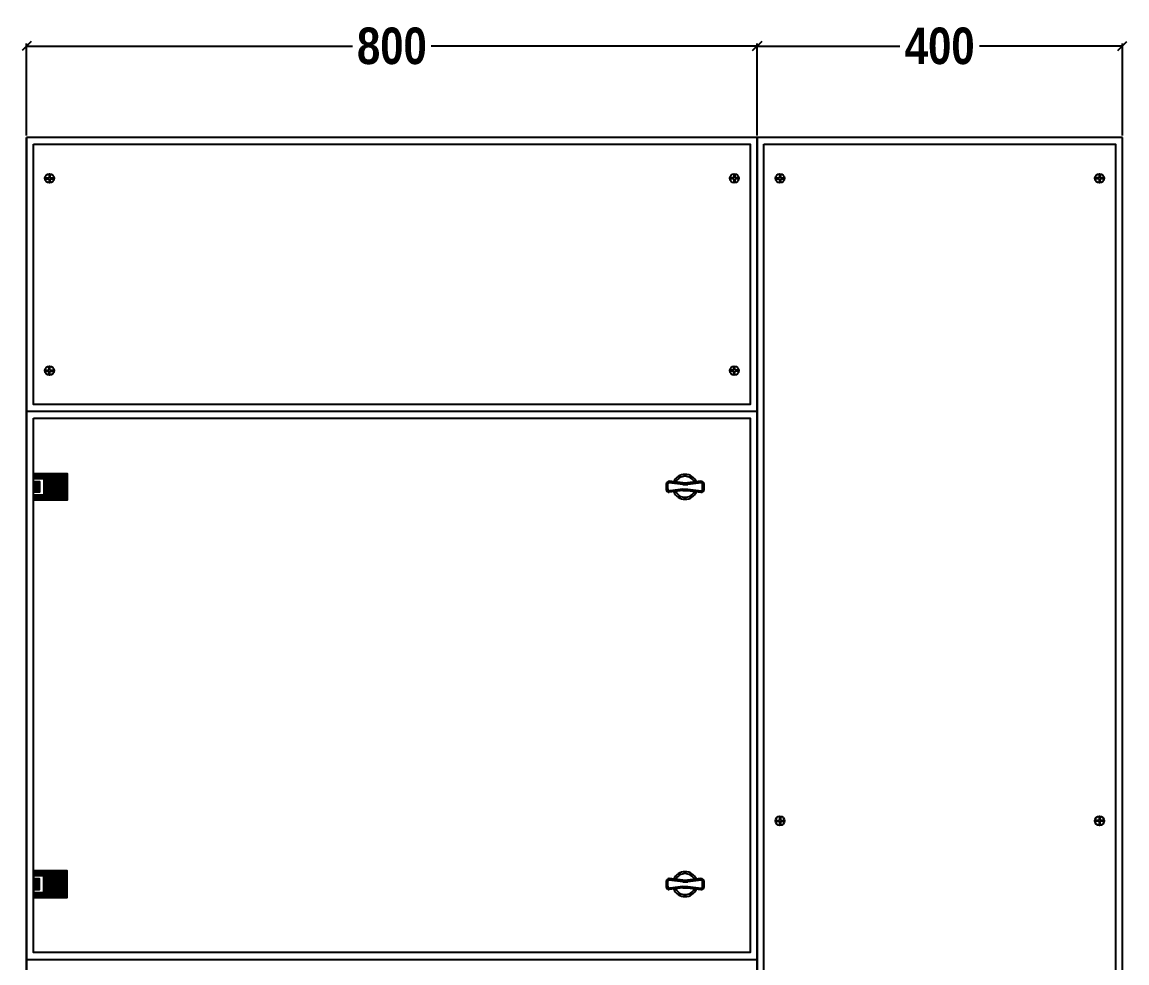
# Model space of a CAD drawing. Header units: millimetres. Extents: x -5 to 1205, y -75 to 6326.
# Drawn here: x -5 to 1205, y 5296 to 6326 of the extents above; entities that cross this region are included whole.
import ezdxf

# ---------------------------------------------------------------- set-up
doc = ezdxf.new("R2010")
doc.units = ezdxf.units.MM
doc.header["$MEASUREMENT"] = 0
doc.styles.add('ANB', font='ARIALNB.TTF')
doc.dimstyles.new('ARULLAIYA', dxfattribs={"dimtxt": 20, "dimasz": 10, "dimexe": 3, "dimexo": 2, "dimgap": 7, "dimtad": 0, "dimdec": 0, "dimzin": 0, "dimdsep": 46, "dimtxsty": 'ANB', "dimblk": 'OBLIQUE', "dimcen": 0.09, "dimadec": 0, "dimazin": 0, "dimtfac": 1, "dimtdec": 0, "dimtofl": 0, "dimtmove": 0, "dimatfit": 3, "dimldrblk": 'OBLIQUE', "dimfxl": 1, "dimtolj": 1, "dimtzin": 0, "dimarcsym": 1})
pattern_1 = [(45, (-8243.62154, 2414.87764), (-0.0883883476, 0.0883883476), [])]
pattern_2 = [(45, (-8240.37711, 2412.37764), (-0.0883883476, 0.0883883476), [])]

# ---------------------------------------------------------------- blocks, each defined once
blk = doc.blocks.new('_Oblique')
at = {"color": 0, "linetype": 'ByBlock', "lineweight": -2}
blk.add_line((-0.5, -0.5), (0.5, 0.5), dxfattribs=at)
blk = doc.blocks.new('*D8')
at = {"color": 0, "lineweight": -2, "transparency": 16777216}
for p, q in [((0, 6202), (0, 6303)), ((0, 6300), (356.8, 6300)), ((800, 6300), (443.2, 6300)), ((800, 6202), (800, 6303))]:
    blk.add_line(p, q, dxfattribs=at)
at = {"layer": 'Defpoints', "color": 0, "transparency": 16777216}
for p in [(800, 6300), (0, 6200), (800, 6200)]:
    blk.add_point(p, dxfattribs=at)
at = {"color": 0, "lineweight": -2, "transparency": 16777216, "xscale": 10, "yscale": 10, "zscale": 10, "rotation": 180}
blk.add_blockref('_Oblique', (0, 6300), dxfattribs=at)
at = {"color": 0, "lineweight": -2, "transparency": 16777216, "xscale": 10, "yscale": 10, "zscale": 10}
blk.add_blockref('_Oblique', (800, 6300), dxfattribs=at)
at = {"color": 0, "transparency": 16777216, "insert": (400, 6300), "char_height": 40, "attachment_point": 5, "style": 'ANB'}
blk.add_mtext('\\A1;800', dxfattribs=at)
blk = doc.blocks.new('*D9')
at = {"color": 0, "lineweight": -2, "transparency": 16777216}
for p, q in [((0, 6202), (0, 6303)), ((0, 6300), (356.8, 6300)), ((800, 6300), (443.2, 6300)), ((800, 6202), (800, 6303))]:
    blk.add_line(p, q, dxfattribs=at)
at = {"layer": 'Defpoints', "color": 0, "transparency": 16777216}
for p in [(800, 6300), (0, 6200), (800, 6200)]:
    blk.add_point(p, dxfattribs=at)
at = {"color": 0, "lineweight": -2, "transparency": 16777216, "xscale": 10, "yscale": 10, "zscale": 10, "rotation": 180}
blk.add_blockref('_Oblique', (0, 6300), dxfattribs=at)
at = {"color": 0, "lineweight": -2, "transparency": 16777216, "xscale": 10, "yscale": 10, "zscale": 10}
blk.add_blockref('_Oblique', (800, 6300), dxfattribs=at)
at = {"color": 0, "transparency": 16777216, "insert": (400, 6300), "char_height": 40, "attachment_point": 5, "style": 'ANB'}
blk.add_mtext('\\A1;800', dxfattribs=at)
blk = doc.blocks.new('*D10')
at = {"color": 0, "lineweight": -2, "transparency": 16777216}
for p, q in [((800, 6202), (800, 6303)), ((800, 6300), (956.3, 6300)), ((1200, 6300), (1043.7, 6300)), ((1200, 6202), (1200, 6303))]:
    blk.add_line(p, q, dxfattribs=at)
at = {"layer": 'Defpoints', "color": 0, "transparency": 16777216}
for p in [(1200, 6300), (800, 6200), (1200, 6200)]:
    blk.add_point(p, dxfattribs=at)
at = {"color": 0, "lineweight": -2, "transparency": 16777216, "xscale": 10, "yscale": 10, "zscale": 10, "rotation": 180}
blk.add_blockref('_Oblique', (800, 6300), dxfattribs=at)
at = {"color": 0, "lineweight": -2, "transparency": 16777216, "xscale": 10, "yscale": 10, "zscale": 10}
blk.add_blockref('_Oblique', (1200, 6300), dxfattribs=at)
at = {"color": 0, "transparency": 16777216, "insert": (1000, 6300), "char_height": 40, "attachment_point": 5, "style": 'ANB'}
blk.add_mtext('\\A1;400', dxfattribs=at)
blk = doc.blocks.new('*D11')
at = {"color": 0, "lineweight": -2, "transparency": 16777216}
for p, q in [((800, 6202), (800, 6303)), ((800, 6300), (956.3, 6300)), ((1200, 6300), (1043.7, 6300)), ((1200, 6202), (1200, 6303))]:
    blk.add_line(p, q, dxfattribs=at)
at = {"layer": 'Defpoints', "color": 0, "transparency": 16777216}
for p in [(1200, 6300), (800, 6200), (1200, 6200)]:
    blk.add_point(p, dxfattribs=at)
at = {"color": 0, "lineweight": -2, "transparency": 16777216, "xscale": 10, "yscale": 10, "zscale": 10, "rotation": 180}
blk.add_blockref('_Oblique', (800, 6300), dxfattribs=at)
at = {"color": 0, "lineweight": -2, "transparency": 16777216, "xscale": 10, "yscale": 10, "zscale": 10}
blk.add_blockref('_Oblique', (1200, 6300), dxfattribs=at)
at = {"color": 0, "transparency": 16777216, "insert": (1000, 6300), "char_height": 40, "attachment_point": 5, "style": 'ANB'}
blk.add_mtext('\\A1;400', dxfattribs=at)

msp = doc.modelspace()

# ---------------------------------------------------------------- hatches: boundary and pattern name
at = {"transparency": 33554687}
h = msp.add_hatch(dxfattribs=at)
h.set_pattern_fill('ANSI31', color=256, style=0)
h.set_pattern_definition(pattern_1)
h.paths.add_polyline_path([(44.4, 5832.2), (7.5, 5832.2), (7.5, 5826.5), (18.9, 5826.5), (18.9, 5808.5), (7.5, 5808.5), (7.5, 5802.8), (44.4, 5802.8)])
h = msp.add_hatch(dxfattribs=at)
h.set_pattern_fill('ANSI31', color=256, style=0)
h.set_pattern_definition(pattern_2)
h.paths.add_polyline_path([(14.2, 5823.4), (7.5, 5823.4), (7.5, 5811.6), (14.2, 5811.6)])
h = msp.add_hatch(dxfattribs=at)
h.set_pattern_fill('ANSI31', color=256, style=0)
h.set_pattern_definition(pattern_1)
h.paths.add_polyline_path([(44.4, 5367.8), (7.5, 5367.8), (7.5, 5373.5), (18.9, 5373.5), (18.9, 5391.5), (7.5, 5391.5), (7.5, 5397.2), (44.4, 5397.2)])
h = msp.add_hatch(dxfattribs=at)
h.set_pattern_fill('ANSI31', color=256, style=0)
h.set_pattern_definition(pattern_2)
h.paths.add_polyline_path([(14.2, 5376.6), (7.5, 5376.6), (7.5, 5388.4), (14.2, 5388.4)])

# ---------------------------------------------------------------- linework, layer by layer
for p, q in [((800, 6200), (0, 6200)), ((0, 6200), (0, 4000)), ((800, 6200), (0, 6200)), ((0, 6200), (0, 4000)), ((0, 3925), (0, 6200)), ((800, 3925), (800, 6200)), ((1200, 6200), (800, 6200)), ((800, 6200), (800, 4000)), ((1200, 6200), (800, 6200)), ((800, 6200), (800, 4000)), ((800, 3925), (800, 6200)), ((1200, 3925), (1200, 6200)), ((24.5, 6160.3), (24.5, 6155.8)), ((25.5, 6160.3), (25.5, 6155.8)), ((774.5, 6160.3), (774.5, 6155.8)), ((775.5, 6160.3), (775.5, 6155.8)), ((824.5, 6160.3), (824.5, 6155.8)), ((825.5, 6160.3), (825.5, 6155.8)), ((1174.5, 6160.3), (1174.5, 6155.8)), ((1175.5, 6160.3), (1175.5, 6155.8)), ((20, 6155.8), (24.5, 6155.8)), ((20, 6154.8), (24.5, 6154.8)), ((24.5, 6154.8), (24.5, 6150.4)), ((25.5, 6155.8), (30, 6155.8)), ((25.5, 6154.8), (30, 6154.8)), ((25.5, 6154.8), (25.5, 6150.4)), ((774.5, 6155.8), (770, 6155.8)), ((774.5, 6154.8), (770, 6154.8)), ((774.5, 6154.8), (774.5, 6150.4)), ((780, 6155.8), (775.5, 6155.8)), ((780, 6154.8), (775.5, 6154.8)), ((775.5, 6154.8), (775.5, 6150.4)), ((820, 6155.8), (824.5, 6155.8)), ((820, 6154.8), (824.5, 6154.8)), ((824.5, 6154.8), (824.5, 6150.4)), ((825.5, 6155.8), (830, 6155.8)), ((825.5, 6154.8), (830, 6154.8)), ((825.5, 6154.8), (825.5, 6150.4)), ((1174.5, 6155.8), (1170, 6155.8)), ((1174.5, 6154.8), (1170, 6154.8)), ((1174.5, 6154.8), (1174.5, 6150.4)), ((1180, 6155.8), (1175.5, 6155.8)), ((1180, 6154.8), (1175.5, 6154.8)), ((1175.5, 6154.8), (1175.5, 6150.4)), ((20, 5945.2), (24.5, 5945.2)), ((20, 5944.2), (24.5, 5944.2)), ((24.5, 5945.2), (24.5, 5949.6)), ((24.5, 5939.7), (24.5, 5944.2)), ((25.5, 5945.2), (25.5, 5949.6)), ((25.5, 5945.2), (30, 5945.2)), ((25.5, 5944.2), (30, 5944.2)), ((25.5, 5939.7), (25.5, 5944.2)), ((774.5, 5945.2), (770, 5945.2)), ((774.5, 5944.2), (770, 5944.2)), ((774.5, 5945.2), (774.5, 5949.6)), ((774.5, 5939.7), (774.5, 5944.2)), ((775.5, 5945.2), (775.5, 5949.6)), ((780, 5945.2), (775.5, 5945.2)), ((780, 5944.2), (775.5, 5944.2)), ((775.5, 5939.7), (775.5, 5944.2)), ((820, 5452.3), (824.5, 5452.3)), ((820, 5451.3), (824.5, 5451.3)), ((824.5, 5456.8), (824.5, 5452.3)), ((824.5, 5451.3), (824.5, 5446.8)), ((825.5, 5456.8), (825.5, 5452.3)), ((825.5, 5452.3), (830, 5452.3)), ((825.5, 5451.3), (830, 5451.3)), ((825.5, 5451.3), (825.5, 5446.8)), ((1174.5, 5452.3), (1170, 5452.3)), ((1174.5, 5451.3), (1170, 5451.3)), ((1174.5, 5456.8), (1174.5, 5452.3)), ((1174.5, 5451.3), (1174.5, 5446.8)), ((1175.5, 5456.8), (1175.5, 5452.3)), ((1180, 5452.3), (1175.5, 5452.3)), ((1180, 5451.3), (1175.5, 5451.3)), ((1175.5, 5451.3), (1175.5, 5446.8))]:
    msp.add_line(p, q)
for p, q in [((700.3, 5820.4), (700.3, 5814.6)), ((701.9, 5820.4), (701.9, 5815.8)), ((718.5, 5820.1), (703.6, 5821.9)), ((718.7, 5821.7), (703.8, 5823.5)), ((718.5, 5820.1), (724.1, 5820.1)), ((718.7, 5821.7), (723.9, 5821.7)), ((738.4, 5823.5), (723.9, 5821.7)), ((738.6, 5821.9), (724.1, 5820.1)), ((740.3, 5814.6), (740.3, 5820.4)), ((741.9, 5814.6), (741.9, 5820.4)), ((718.7, 5813.3), (703.8, 5811.5)), ((718.5, 5814.9), (704.8, 5813.2)), ((718.5, 5814.9), (724.1, 5814.9)), ((718.7, 5813.3), (723.9, 5813.3)), ((723.9, 5813.3), (738.4, 5811.5)), ((724.1, 5814.9), (738.6, 5813.1)), ((700.3, 5385.4), (700.3, 5379.6)), ((701.9, 5385.4), (701.9, 5380.8)), ((718.5, 5385.1), (703.6, 5386.9)), ((718.7, 5386.7), (703.8, 5388.5)), ((718.5, 5385.1), (724.1, 5385.1)), ((718.7, 5386.7), (723.9, 5386.7)), ((738.4, 5388.5), (723.9, 5386.7)), ((738.6, 5386.9), (724.1, 5385.1)), ((740.3, 5379.6), (740.3, 5385.4)), ((741.9, 5379.6), (741.9, 5385.4)), ((718.7, 5378.3), (703.8, 5376.5)), ((718.5, 5379.9), (704.8, 5378.2)), ((718.5, 5379.9), (724.1, 5379.9)), ((718.7, 5378.3), (723.9, 5378.3)), ((723.9, 5378.3), (738.4, 5376.5)), ((724.1, 5379.9), (738.6, 5378.1))]:
    msp.add_line(p, q, dxfattribs=at)
for points in [[(7.5, 6192.5), (792.5, 6192.5), (792.5, 5907.5), (7.5, 5907.5)], [(807.5, 6192.5), (1192.5, 6192.5), (1192.5, 4007.5), (807.5, 4007.5)], [(7.5, 5892.5), (792.5, 5892.5), (792.5, 5307.5), (7.5, 5307.5)]]:
    msp.add_lwpolyline(points, close=True)
for points in [[(800, 5900), (0, 5900)], [(0, 5300), (800, 5300)]]:
    msp.add_lwpolyline(points)
for points in [[(7.5, 5832.2), (44.4, 5832.2), (44.4, 5802.8), (7.5, 5802.8)], [(7.5, 5826.5), (18.9, 5826.5), (18.9, 5808.5), (7.5, 5808.5)], [(7.5, 5823.4), (14.2, 5823.4), (14.2, 5811.6), (7.5, 5811.6)], [(7.5, 5367.8), (44.4, 5367.8), (44.4, 5397.2), (7.5, 5397.2)], [(7.5, 5373.5), (18.9, 5373.5), (18.9, 5391.5), (7.5, 5391.5)], [(7.5, 5376.6), (14.2, 5376.6), (14.2, 5388.4), (7.5, 5388.4)]]:
    msp.add_lwpolyline(points, close=True, dxfattribs=at)
for centre in [(25, 6155.3), (775, 6155.3), (825, 6155.3), (1175, 6155.3), (25, 5944.7), (775, 5944.7), (825, 5451.8), (1175, 5451.8)]:
    msp.add_circle(centre, 5)
for centre, radius, start, end in [((703.4, 5820.4), 3.09, 83.2079, 180), ((703.4, 5820.4), 1.48, 83.2079, 180), ((721.1, 5817.5), 13.6, 23.4734, 156.4396), ((721.1, 5817.5), 11.5, 26.6128, 153.2549), ((738.8, 5820.4), 3.09, 0, 96.9267), ((738.8, 5820.4), 1.48, 0, 96.9267), ((703.4, 5814.6), 3.09, 180, 276.7921), ((704.5, 5815.8), 2.59, 180, 276.7921), ((721.1, 5817.5), 13.6, 203.5604, 336.5266), ((721.1, 5817.5), 11.5, 206.7451, 333.3872), ((738.8, 5814.6), 3.09, 263.0733, 0), ((738.8, 5814.6), 1.48, 263.0733, 0), ((703.4, 5385.4), 3.09, 83.2079, 180), ((703.4, 5385.4), 1.48, 83.2079, 180), ((721.1, 5382.5), 13.6, 23.4734, 156.4396), ((721.1, 5382.5), 11.5, 26.6128, 153.2549), ((738.8, 5385.4), 3.09, 0, 96.9267), ((738.8, 5385.4), 1.48, 0, 96.9267), ((703.4, 5379.6), 3.09, 180, 276.7921), ((704.5, 5380.8), 2.59, 180, 276.7921), ((721.1, 5382.5), 13.6, 203.5604, 336.5266), ((721.1, 5382.5), 11.5, 206.7451, 333.3872), ((738.8, 5379.6), 3.09, 263.0733, 0), ((738.8, 5379.6), 1.48, 263.0733, 0)]:
    msp.add_arc(centre, radius, start, end, dxfattribs=at)

# ---------------------------------------------------------------- dimensions: what is measured, and where the dimension line sits
at = {"color": 30, "transparency": 33554687}
for base, p1, p2, picture, middle in [((800, 6300), (0, 6200), (800, 6200), '*D8', (400, 6300)), ((800, 6300), (0, 6200), (800, 6200), '*D9', (400, 6300)), ((1200, 6300), (800, 6200), (1200, 6200), '*D10', (1000, 6300)), ((1200, 6300), (800, 6200), (1200, 6200), '*D11', (1000, 6300))]:
    dim = msp.add_linear_dim(base=base, p1=p1, p2=p2, dimstyle='ARULLAIYA', override={"dimtxt": 40}, dxfattribs=at)
    dim.commit()
    dim.dimension.update_dxf_attribs({"geometry": picture, "text_midpoint": middle})

doc.saveas('drawing.dxf')
